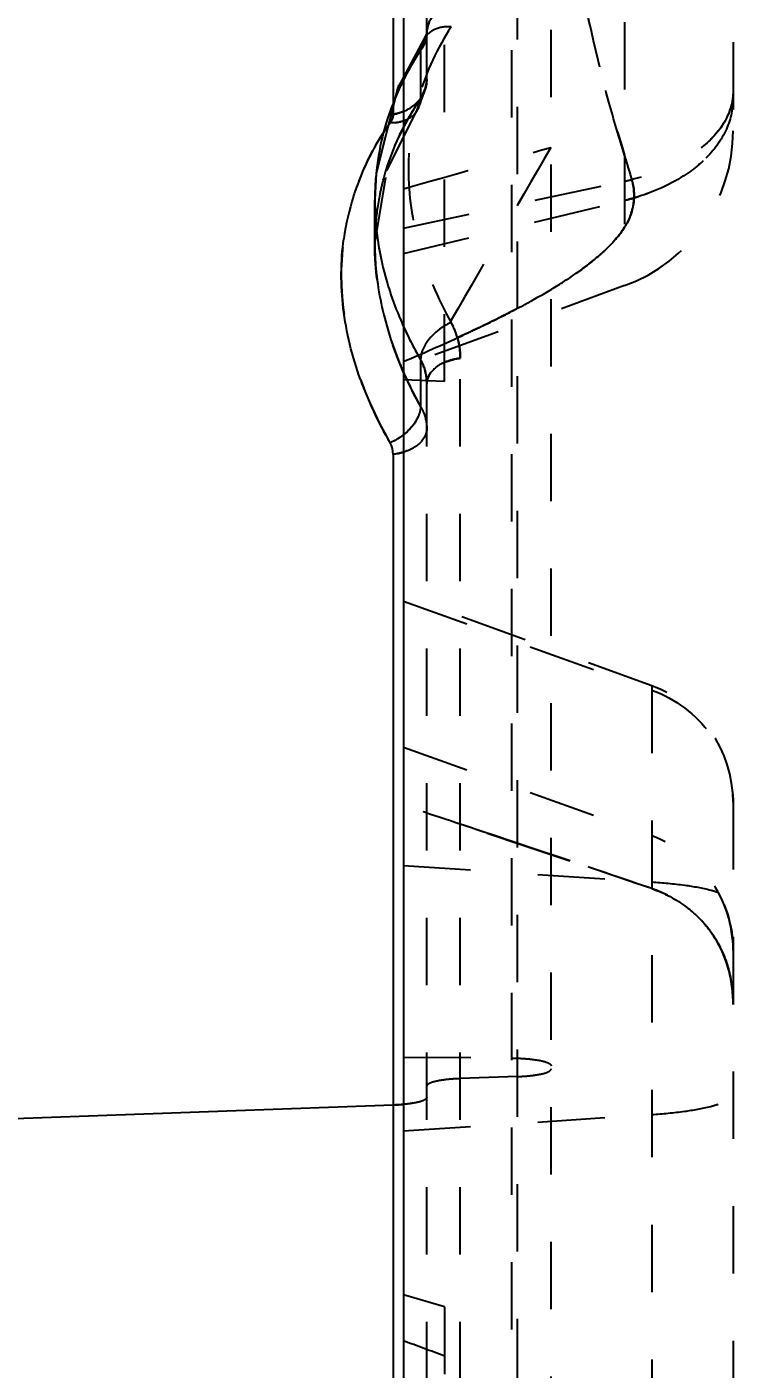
# Model space of a CAD drawing. Header units: millimetres. Extents: x 1147 to 12155, y -6137 to -4403.
# Drawn here: x 4487.44 to 4505.14, y -5153.7 to -5121.14 of the extents above; entities that cross this region are included whole.
import ezdxf

# ---------------------------------------------------------------- set-up
doc = ezdxf.new("R2010")
doc.units = ezdxf.units.MM
doc.header["$LTSCALE"] = 16.335
doc.header["$PDMODE"] = 3
doc.header["$PDSIZE"] = 0.3125
doc.linetypes.add('HIDDEN', pattern=[0.2, 0.1, -0.1])
doc.layers.get('0').update_dxf_attribs({"linetype": 'CONTINUOUS'})
doc.layers.get('Defpoints').update_dxf_attribs({"linetype": 'CONTINUOUS'})
doc.layers.add('DEFAULT_2', color=8, linetype='HIDDEN')
doc.styles.get("Standard").update_dxf_attribs({"font": 'txt', "width": 0.8})
doc.dimstyles.new('STANDARD$0', dxfattribs={"dimscale": 2, "dimtxt": 3, "dimasz": 3, "dimexe": 1.25, "dimexo": 0.625, "dimgap": 0.5, "dimtad": 0, "dimdsep": 46, "dimlunit": 6, "dimtxsty": 'Standard', "dimblk": 'CLOSEDBLANK', "dimcen": 0, "dimclrt": 2, "dimazin": 2, "dimtfac": 2, "dimtmove": 1, "dimatfit": 3, "dimfxl": 0, "dimtolj": 1, "dimtzin": 0, "dimarcsym": 0})

# ---------------------------------------------------------------- blocks, each defined once
blk = doc.blocks.new('*D690')
at = {"color": 4, "lineweight": -2}
for p, q in [((4469.746, -5145.72), (4469.746, -4954.585)), ((4479.746, -4954.71), (4509.486, -4954.71)), ((4566.578, -4954.71), (4545.486, -4954.71)), ((4576.578, -5023.709), (4576.578, -4954.585))]:
    blk.add_line(p, q, dxfattribs=at)
at = {"color": 4}
for points in [[(4479.746, -4953.043), (4479.746, -4956.377), (4469.746, -4954.71)], [(4566.578, -4953.043), (4566.578, -4956.377), (4576.578, -4954.71)]]:
    blk.add_solid(points, dxfattribs=at)
at = {"layer": 'Defpoints', "color": 0}
for p in [(4469.746, -4954.71), (4576.578, -5023.772), (4469.746, -5145.782)]:
    blk.add_point(p, dxfattribs=at)
at = {"color": 6, "insert": (4527.486, -4954.71), "char_height": 10, "attachment_point": 5}
blk.add_mtext('\\A1;106.83', dxfattribs=at)

msp = doc.modelspace()

# ---------------------------------------------------------------- linework, layer by layer
at = {"color": 7, "linetype": 'Continuous'}
for p, q in [((4496.578, -5023.772), (4496.578, -5226.059)), ((4496.33, -5112.328), (4496.33, -5123.044)), ((4495.914, -5124.698), (4495.885, -5125.328)), ((4495.885, -5126.415), (4495.885, -5125.334)), ((4496.33, -5131.507), (4496.33, -5183.241)), ((4496.33, -5147.292), (4474.44, -5148.084))]:
    msp.add_line(p, q, dxfattribs=at)
msp.add_lwpolyline([(4496.578, -5122.355), (4496.44, -5122.61), (4495.914, -5124.698)], dxfattribs=at)
for centre, radius, start, end in [((4501.121, -5127.004), 6.016, 145.3511, 156.2963), ((4501.433, -5127.141), 6.356, 156.2975, 161.2079), ((4501.667, -5127.223), 6.604, 161.1844, 162.5673), ((4501.54, -5127.187), 6.472, 162.5436, 171.9137), ((4502.629, -5125.331), 6.744, 180.0276, 186.5201), ((4502.896, -5125.304), 7.013, 186.4976, 188.7992), ((4503.22, -5125.251), 7.341, 188.8209, 196.322), ((4504.349, -5126.055), 8.503, 195.9618, 202.2406), ((4504.856, -5125.861), 9.046, 202.164, 202.7388), ((4503.76, -5126.768), 8.73, 199.5791, 210.7284), ((4496.155, -5130.071), 1.446, 276.9583, 287.4215), ((4496.17, -5142.728), 4.567, 272.015, 275.2661)]:
    msp.add_arc(centre, radius, start, end, dxfattribs=at)
for points, knots in [([(4495.535, -5129.693), (4495.336, -5129.133), (4495.051, -5128.002), (4495.054, -5126.832), (4495.132, -5126.276)], [0, 0, 0, 0, 0.514585, 1, 1, 1, 1]), ([(4495.885, -5126.415), (4495.885, -5126.577), (4495.911, -5127.245), (4496.035, -5127.908), (4496.174, -5128.393)], [0, 0, 0, 0, 0.24338, 1, 1, 1, 1]), ([(4496.175, -5127.314), (4496.198, -5127.392), (4496.296, -5127.71), (4496.414, -5128.021), (4496.513, -5128.251)], [0, 0, 0, 0, 0.246804, 1, 1, 1, 1]), ([(4496.585, -5131.028), (4496.558, -5131.049), (4496.455, -5131.125), (4496.343, -5131.19), (4496.256, -5131.229)], [0, 0, 0, 0, 0.260278, 1, 1, 1, 1])]:
    msp.add_open_spline(points, degree=3, knots=knots, dxfattribs=at)
msp.add_open_spline([(4496.33, -5131.507), (4496.33, -5131.411), (4496.305, -5131.311), (4496.256, -5131.228)], degree=3, dxfattribs=at)
at = {"layer": 'DEFAULT_2', "color": 8, "linetype": 'HIDDEN'}
for p, q in [((4501.946, -5072.015), (4501.946, -5127.415)), ((4504.578, -5075.774), (4504.578, -5123.637)), ((4499.208, -5224.612), (4499.208, -5106.2)), ((4500.161, -5410.339), (4500.161, -5107.204)), ((4499.347, -5408.936), (4499.347, -5108.607)), ((4497.144, -5122.414), (4497.144, -5109.864)), ((4497.578, -5129.737), (4497.578, -5116.392)), ((4497.088, -5121.409), (4496.996, -5121.704)), ((4497.089, -5121.408), (4497.088, -5121.409)), ((4497.144, -5121.313), (4497.144, -5121.299)), ((4496.996, -5121.704), (4496.996, -5122.884)), ((4496.33, -5123.044), (4496.33, -5123.259)), ((4496.996, -5122.884), (4496.896, -5123.191)), ((4496.176, -5124.62), (4496.896, -5123.191)), ((4496.896, -5123.191), (4496.895, -5123.192)), ((4495.885, -5126.402), (4496.189, -5124.582)), ((4496.578, -5126.017), (4501.946, -5124.882)), ((4496.578, -5126.632), (4501.946, -5125.347)), ((4495.885, -5126.418), (4495.885, -5126.404)), ((4501.946, -5127.415), (4496.578, -5129.369)), ((4496.996, -5129.211), (4496.996, -5130.344)), ((4497.958, -5226.06), (4497.958, -5129.176)), ((4497.578, -5129.737), (4496.578, -5129.697)), ((4497.144, -5226.059), (4497.144, -5129.798)), ((4502.604, -5137.125), (4496.578, -5134.932)), ((4496.578, -5135.072), (4502.604, -5137.227)), ((4502.604, -5137.125), (4502.604, -5166.073)), ((4496.578, -5138.609), (4502.604, -5140.764)), ((4504.578, -5139.945), (4504.578, -5163.25)), ((4498.611, -5140.696), (4499.502, -5140.993)), ((4499.576, -5141.018), (4498.612, -5140.696)), ((4499.502, -5140.993), (4500.62, -5141.369)), ((4500.621, -5141.369), (4499.576, -5141.018)), ((4496.578, -5141.48), (4502.604, -5141.878)), ((4496.578, -5146.126), (4499.208, -5146.151)), ((4499.347, -5146.6), (4497.958, -5146.65)), ((4496.578, -5147.92), (4502.604, -5147.522)), ((4497.578, -5152.185), (4496.578, -5151.894)), ((4497.578, -5152.185), (4497.578, -5170.434))]:
    msp.add_line(p, q, dxfattribs=at)
for points in [[(4497.144, -5121.299), (4497.138, -5121.317), (4496.578, -5122.355)], [(4497.144, -5121.311), (4497.12, -5121.355), (4497.09, -5121.405)], [(4496.895, -5123.192), (4496.955, -5123.097), (4497.135, -5122.57), (4497.144, -5122.412)], [(4496.895, -5123.193), (4497.13, -5122.602), (4497.144, -5122.412)], [(4496.462, -5122.558), (4495.917, -5124.659), (4495.916, -5124.689)]]:
    msp.add_lwpolyline(points, dxfattribs=at)
for centre, radius, start, end in [((4502.539, -5125.423), 6.671, 154.6286, 159.9789), ((4502.291, -5125.328), 6.406, 159.9901, 176.718), ((4501.116, -5127.004), 6.011, 143.942, 145.3511), ((4500.578, -5123.656), 4, 290, 0), ((4501.988, -5126.404), 6.105, 154.922, 165.3445), ((6211.98, -6113.74), 1977.322, 149.965936, 150.115581), ((6211.871, -6113.674), 1977.195, 149.966002, 150.115656), ((4478.41, -5131.606), 24.658, 15.9231, 17.3564), ((4480.061, -5131.101), 22.932, 16.6273, 17.382), ((4476.57, -5132.144), 26.576, 15.9503, 16.629), ((4502.403, -5125.334), 6.518, 176.7164, 180.0013), ((4501.926, -5126.384), 6.039, 165.3823, 168.6632), ((4500.706, -5119.014), 5.997, 281.9342, 283.6649), ((4500.694, -5118.963), 6.05, 281.938, 282.7983), ((4500.718, -5119.065), 5.945, 282.7982, 283.6686), ((4502.009, -5126.398), 6.123, 168.6819, 175.7509), ((4500.702, -5120.148), 5.345, 283.4609, 285.83), ((4500.732, -5120.257), 5.232, 285.8327, 287.2063), ((4502.187, -5126.412), 6.302, 175.7492, 179.901), ((4487.124, -5104.772), 26.217, 295.5059, 297.5804), ((4490.276, -5110.821), 19.396, 297.6009, 299.1675), ((4504.688, -5124.734), 8.9, 203.2792, 209.3641), ((4496.243, -5129.146), 1.712, 15.8731, 29.3355), ((4478.376, -5086.015), 46.915, 292.8284, 294.7163), ((4483.578, -5097.401), 34.397, 294.7747, 295.5497), ((4505.117, -5124.505), 9.386, 209.3018, 210.0919), ((4501.578, -5139.945), 3, 0, 70), ((4273.525, -5816.8), 712.587, 71.586565, 71.758757), ((4273.539, -5816.755), 712.54, 71.586436, 71.758761), ((4316.612, -5687.058), 575.878, 71.1573, 71.789623), ((4350.818, -5586.123), 469.305, 71.12973, 71.38549), ((4350.83, -5586.09), 469.27, 71.12972, 71.38532), ((4501.727, -5144.762), 2.851, 38.6043, 52.6892), ((4501.759, -5144.732), 2.807, 22.2293, 44.6528), ((4501.783, -5144.714), 2.778, 33.7135, 38.5565), ((4501.699, -5144.753), 2.87, 15.7492, 22.2397)]:
    msp.add_arc(centre, radius, start, end, dxfattribs=at)
msp.add_ellipse((4232.454, -5171.196), major_axis=(1700.375, -610.502), ratio=0.059413, start_param=1.435601, end_param=1.436196, dxfattribs=at)
for points, knots in [([(4501.043, -5110.8), (4500.49, -5112.805), (4500.28, -5116.142), (4500.932, -5120.64), (4501.563, -5123.029), (4501.946, -5124.25)], [0, 0, 0, 0, 0.457781, 0.718187, 1, 1, 1, 1]), ([(4501.946, -5124.25), (4501.812, -5123.823), (4501.322, -5122.168), (4500.943, -5120.479), (4500.747, -5119.216)], [0, 0, 0, 0, 0.25961, 1, 1, 1, 1]), ([(4497.144, -5121.311), (4497.144, -5121.114), (4497.287, -5120.796), (4497.636, -5120.559), (4497.849, -5120.488), (4497.958, -5120.47)], [0, 0, 0, 0, 0.471708, 0.73677, 1, 1, 1, 1]), ([(4497.958, -5120.47), (4497.849, -5120.488), (4497.636, -5120.559), (4497.287, -5120.796), (4497.144, -5121.114), (4497.144, -5121.311)], [0, 0, 0, 0, 0.26323, 0.528292, 1, 1, 1, 1]), ([(4497.736, -5121.137), (4497.404, -5121.65), (4496.877, -5122.764), (4496.608, -5124.612), (4496.892, -5126.516), (4497.407, -5127.723), (4497.736, -5128.307)], [0, 0, 0, 0, 0.243119, 0.483215, 0.733077, 1, 1, 1, 1]), ([(4497.736, -5121.137), (4497.609, -5121.128), (4497.36, -5121.156), (4497.153, -5121.312), (4497.09, -5121.408)], [0, 0, 0, 0, 0.523794, 1, 1, 1, 1]), ([(4496.996, -5121.704), (4497.019, -5121.67), (4497.094, -5121.552), (4497.144, -5121.411), (4497.144, -5121.311)], [0, 0, 0, 0, 0.289936, 1, 1, 1, 1]), ([(4497.144, -5121.313), (4497.144, -5121.343), (4497.128, -5121.484), (4497.059, -5121.614), (4496.996, -5121.704)], [0, 0, 0, 0, 0.21634, 1, 1, 1, 1]), ([(4496.996, -5121.704), (4496.642, -5122.243), (4496.076, -5123.41), (4495.886, -5124.696), (4495.885, -5125.329)], [0, 0, 0, 0, 0.504485, 1, 1, 1, 1]), ([(4496.996, -5121.704), (4496.95, -5121.774), (4496.774, -5122.052), (4496.617, -5122.342), (4496.512, -5122.564)], [0, 0, 0, 0, 0.252739, 1, 1, 1, 1]), ([(4496.33, -5123.259), (4496.538, -5123.225), (4496.946, -5123.044), (4497.144, -5122.619), (4497.144, -5122.414)], [0, 0, 0, 0, 0.506112, 1, 1, 1, 1]), ([(4497.144, -5122.414), (4497.144, -5122.453), (4497.131, -5122.619), (4497.064, -5122.777), (4496.996, -5122.884)], [0, 0, 0, 0, 0.237782, 1, 1, 1, 1]), ([(4504.578, -5122.698), (4504.578, -5122.929), (4504.44, -5123.429), (4503.899, -5124.051), (4503.101, -5124.543), (4502.466, -5124.758), (4502.122, -5124.841)], [0, 0, 0, 0, 0.199431, 0.426994, 0.69492, 1, 1, 1, 1]), ([(4504.578, -5122.698), (4504.578, -5122.755), (4504.563, -5122.987), (4504.488, -5123.214), (4504.407, -5123.37)], [0, 0, 0, 0, 0.244161, 1, 1, 1, 1]), ([(4496.996, -5122.884), (4496.642, -5123.396), (4496.075, -5124.528), (4495.886, -5125.781), (4495.885, -5126.403)], [0, 0, 0, 0, 0.500389, 1, 1, 1, 1]), ([(4496.459, -5123.817), (4496.497, -5123.736), (4496.656, -5123.414), (4496.842, -5123.106), (4496.996, -5122.884)], [0, 0, 0, 0, 0.24783, 1, 1, 1, 1]), ([(4504.578, -5122.874), (4504.578, -5123.145), (4504.435, -5123.72), (4503.858, -5124.45), (4502.999, -5125.019), (4502.314, -5125.258), (4501.946, -5125.347)], [0, 0, 0, 0, 0.210233, 0.442386, 0.70655, 1, 1, 1, 1]), ([(4496.256, -5123.466), (4495.871, -5123.997), (4495.278, -5125.19), (4494.848, -5127.916), (4495.548, -5130.004), (4496.256, -5131.229)], [0, 0, 0, 0, 0.24086, 0.480067, 1, 1, 1, 1]), ([(4496.891, -5123.195), (4496.825, -5123.292), (4496.621, -5123.445), (4496.377, -5123.472), (4496.256, -5123.466)], [0, 0, 0, 0, 0.494354, 1, 1, 1, 1]), ([(4496.33, -5123.259), (4496.33, -5123.276), (4496.323, -5123.35), (4496.289, -5123.419), (4496.256, -5123.466)], [0, 0, 0, 0, 0.228386, 1, 1, 1, 1]), ([(4496.256, -5123.466), (4496.268, -5123.449), (4496.307, -5123.387), (4496.33, -5123.312), (4496.33, -5123.259)], [0, 0, 0, 0, 0.278125, 1, 1, 1, 1]), ([(4496.589, -5123.183), (4496.527, -5123.21), (4496.44, -5123.238), (4496.352, -5123.256), (4496.33, -5123.259)], [0, 0, 0, 0, 0.758999, 1, 1, 1, 1]), ([(4504.407, -5123.37), (4504.378, -5123.426), (4504.243, -5123.654), (4504.06, -5123.852), (4503.908, -5123.985)], [0, 0, 0, 0, 0.235885, 1, 1, 1, 1]), ([(4503.854, -5124.383), (4503.752, -5124.479), (4503.284, -5124.861), (4502.722, -5125.118), (4502.28, -5125.255)], [0, 0, 0, 0, 0.232462, 1, 1, 1, 1]), ([(4502.122, -5124.841), (4502.176, -5125.03), (4502.204, -5125.442), (4502.056, -5125.828), (4501.946, -5125.998)], [0, 0, 0, 0, 0.491604, 1, 1, 1, 1]), ([(4495.885, -5125.338), (4495.885, -5125.993), (4496.092, -5127.352), (4496.645, -5128.605), (4496.996, -5129.211)], [0, 0, 0, 0, 0.483259, 1, 1, 1, 1]), ([(4501.946, -5125.998), (4501.974, -5125.955), (4502.073, -5125.782), (4502.136, -5125.588), (4502.159, -5125.441)], [0, 0, 0, 0, 0.25654, 1, 1, 1, 1]), ([(4501.946, -5125.998), (4501.815, -5126.202), (4501.477, -5126.576), (4500.673, -5127.216), (4499.528, -5127.891), (4498.079, -5128.605), (4497.082, -5129.042), (4496.578, -5129.255)], [0, 0, 0, 0, 0.114812, 0.23556, 0.485373, 0.741193, 1, 1, 1, 1]), ([(4501.296, -5126.71), (4501.359, -5126.656), (4501.598, -5126.442), (4501.817, -5126.199), (4501.946, -5125.998)], [0, 0, 0, 0, 0.257734, 1, 1, 1, 1]), ([(4496.996, -5130.344), (4496.817, -5130.026), (4496.212, -5128.799), (4495.885, -5127.419), (4495.885, -5126.415)], [0, 0, 0, 0, 0.266518, 1, 1, 1, 1]), ([(4497.736, -5128.307), (4497.636, -5128.352), (4497.297, -5128.55), (4497, -5128.922), (4496.996, -5129.211)], [0, 0, 0, 0, 0.275109, 1, 1, 1, 1]), ([(4497.958, -5129.176), (4497.958, -5129.099), (4497.941, -5128.798), (4497.845, -5128.502), (4497.735, -5128.307)], [0, 0, 0, 0, 0.255152, 1, 1, 1, 1]), ([(4497.02, -5129.053), (4497.017, -5129.066), (4497.004, -5129.118), (4496.997, -5129.171), (4496.996, -5129.211)], [0, 0, 0, 0, 0.265224, 1, 1, 1, 1]), ([(4496.996, -5129.211), (4497.021, -5129.254), (4497.109, -5129.437), (4497.144, -5129.644), (4497.144, -5129.798)], [0, 0, 0, 0, 0.244243, 1, 1, 1, 1]), ([(4497.144, -5129.798), (4497.144, -5129.745), (4497.133, -5129.542), (4497.07, -5129.341), (4496.996, -5129.211)], [0, 0, 0, 0, 0.259674, 1, 1, 1, 1]), ([(4497.958, -5129.175), (4497.851, -5129.188), (4497.645, -5129.24), (4497.317, -5129.395), (4497.144, -5129.643), (4497.144, -5129.798)], [0, 0, 0, 0, 0.295393, 0.575226, 1, 1, 1, 1]), ([(4496.513, -5129.357), (4496.548, -5129.441), (4496.694, -5129.776), (4496.861, -5130.103), (4496.996, -5130.344)], [0, 0, 0, 0, 0.246173, 1, 1, 1, 1]), ([(4497.144, -5129.798), (4497.144, -5129.775), (4497.154, -5129.675), (4497.201, -5129.582), (4497.247, -5129.521)], [0, 0, 0, 0, 0.230446, 1, 1, 1, 1]), ([(4496.996, -5130.344), (4496.994, -5130.426), (4496.887, -5130.816), (4496.542, -5131.1), (4496.256, -5131.229)], [0, 0, 0, 0, 0.207114, 1, 1, 1, 1]), ([(4496.996, -5130.344), (4496.994, -5130.403), (4496.937, -5130.671), (4496.751, -5130.897), (4496.585, -5131.028)], [0, 0, 0, 0, 0.217299, 1, 1, 1, 1]), ([(4496.996, -5130.344), (4497.02, -5130.386), (4497.105, -5130.555), (4497.144, -5130.747), (4497.144, -5130.888)], [0, 0, 0, 0, 0.254474, 1, 1, 1, 1]), ([(4497.144, -5130.888), (4497.144, -5131.049), (4496.959, -5131.298), (4496.631, -5131.447), (4496.432, -5131.494), (4496.33, -5131.507)], [0, 0, 0, 0, 0.442394, 0.718846, 1, 1, 1, 1]), ([(4502.604, -5137.227), (4503.166, -5137.428), (4504.192, -5138.186), (4504.578, -5139.405), (4504.578, -5139.997)], [0, 0, 0, 0, 0.502388, 1, 1, 1, 1]), ([(4504.578, -5143.533), (4504.578, -5142.941), (4504.192, -5141.723), (4503.166, -5140.965), (4502.604, -5140.764)], [0, 0, 0, 0, 0.497612, 1, 1, 1, 1]), ([(4502.604, -5141.878), (4502.871, -5141.896), (4503.352, -5141.942), (4503.906, -5142.036), (4504.254, -5142.14), (4504.443, -5142.219), (4504.578, -5142.318), (4504.578, -5142.39)], [0, 0, 0, 0, 0.38403, 0.691477, 0.807997, 0.897369, 1, 1, 1, 1]), ([(4504.578, -5144.854), (4504.578, -5144.556), (4504.504, -5143.953), (4504.117, -5143.117), (4503.466, -5142.439), (4502.903, -5142.144), (4502.604, -5142.042)], [0, 0, 0, 0, 0.243895, 0.489761, 0.741297, 1, 1, 1, 1]), ([(4499.208, -5146.151), (4499.33, -5146.153), (4499.555, -5146.161), (4499.859, -5146.201), (4500.045, -5146.242), (4500.161, -5146.305), (4500.161, -5146.338)], [0, 0, 0, 0, 0.371061, 0.685087, 0.899523, 1, 1, 1, 1]), ([(4499.347, -5146.6), (4499.454, -5146.596), (4499.649, -5146.584), (4499.908, -5146.543), (4500.068, -5146.504), (4500.161, -5146.445), (4500.161, -5146.416)], [0, 0, 0, 0, 0.377857, 0.688707, 0.898578, 1, 1, 1, 1]), ([(4497.958, -5146.65), (4497.85, -5146.654), (4497.656, -5146.666), (4497.397, -5146.707), (4497.237, -5146.746), (4497.144, -5146.805), (4497.144, -5146.834)], [0, 0, 0, 0, 0.377857, 0.688707, 0.898578, 1, 1, 1, 1]), ([(4497.144, -5147.108), (4497.144, -5147.137), (4497.051, -5147.196), (4496.891, -5147.235), (4496.632, -5147.276), (4496.438, -5147.288), (4496.33, -5147.292)], [0, 0, 0, 0, 0.101422, 0.311293, 0.622143, 1, 1, 1, 1]), ([(4502.604, -5147.522), (4502.871, -5147.504), (4503.352, -5147.458), (4503.906, -5147.364), (4504.254, -5147.26), (4504.443, -5147.182), (4504.578, -5147.082), (4504.578, -5147.011)], [0, 0, 0, 0, 0.384057, 0.691519, 0.808041, 0.897408, 1, 1, 1, 1])]:
    msp.add_open_spline(points, degree=3, knots=knots, dxfattribs=at)
for points in [[(4496.583, -5123.422), (4496.479, -5123.458), (4496.366, -5123.472), (4496.256, -5123.466)], [(4496.578, -5125.063), (4497.771, -5124.729), (4498.964, -5124.395), (4500.157, -5124.061)], [(4502.159, -5125.441), (4502.19, -5125.243), (4502.178, -5125.034), (4502.122, -5124.841)], [(4500.858, -5127.052), (4501.008, -5126.944), (4501.155, -5126.831), (4501.296, -5126.71)], [(4500.375, -5127.375), (4500.539, -5127.272), (4500.701, -5127.165), (4500.858, -5127.052)], [(4499.729, -5127.758), (4499.948, -5127.636), (4500.164, -5127.509), (4500.375, -5127.375)], [(4497.89, -5128.678), (4497.936, -5128.839), (4497.958, -5129.008), (4497.958, -5129.175)], [(4497.533, -5129.298), (4497.666, -5129.234), (4497.812, -5129.193), (4497.958, -5129.175)], [(4502.604, -5142.042), (4502.909, -5142.146), (4503.201, -5142.301), (4503.458, -5142.496)], [(4504.361, -5142.433), (4504.502, -5142.779), (4504.578, -5143.16), (4504.578, -5143.533)], [(4504.467, -5143.995), (4504.387, -5143.705), (4504.26, -5143.423), (4504.093, -5143.172)], [(4504.095, -5143.175), (4504.26, -5143.424), (4504.386, -5143.703), (4504.466, -5143.991)], [(4504.461, -5143.974), (4504.541, -5144.259), (4504.578, -5144.558), (4504.578, -5144.854)]]:
    msp.add_open_spline(points, degree=3, dxfattribs=at)

# ---------------------------------------------------------------- dimensions: what is measured, and where the dimension line sits
dim = msp.add_linear_dim(base=(4469.746, -4954.71), p1=(4576.578, -5023.772), p2=(4469.746, -5145.782), dimstyle='STANDARD$0', override={"dimscale": 1, "dimtxt": 10, "dimasz": 10, "dimexe": 0.125, "dimexo": 0.0625, "dimgap": 0, "dimzin": 0, "dimlunit": 2, "dimclrd": 4, "dimclre": 4, "dimclrt": 6, "dimazin": 0, "dimtfac": 1, "dimtofl": 0, "dimtmove": 0})
dim.commit()
dim.dimension.update_dxf_attribs({"geometry": '*D690', "text_midpoint": (4527.486, -4954.71), "dimtype": 160})

doc.saveas('drawing.dxf')
